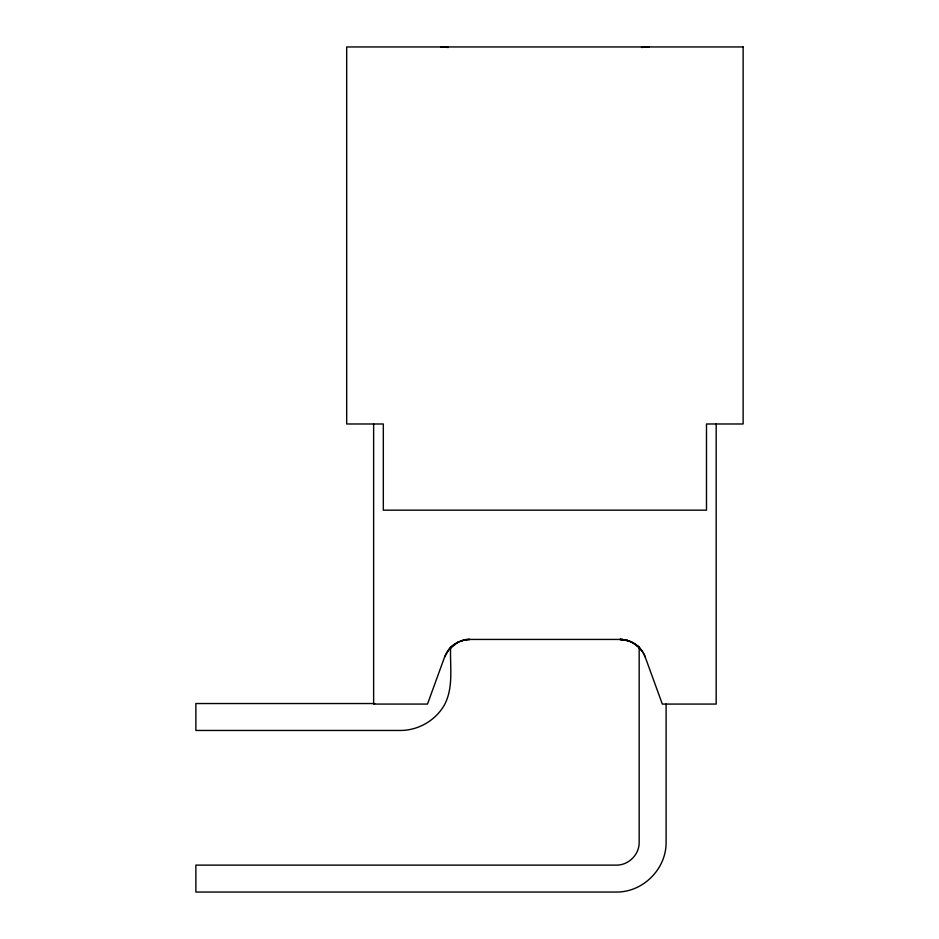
<?xml version="1.0" encoding="UTF-8"?>
<svg xmlns="http://www.w3.org/2000/svg" width="939" height="939" viewBox="0 0 939 939"><rect width="100%" height="100%" fill="white"/><g stroke="black" fill="none" stroke-linecap="round" stroke-linejoin="round"><path stroke-width="1.41" d="M449.91 648.403C454.805 642.522 462.387 639.823 469.876 639.436C458.807 639.482 448.255 646.678 444.558 657.159L427.491 704.074L373.628 704.074L373.628 423.982M444.558 657.159L448.924 649.448L457.774 642.299M447.539 651.302L451.847 646.349M461.448 640.785L463.35 640.234M641.49 47.455L649.131 46.95M465.756 639.436L622.862 639.436M374.708 703.534L195.875 703.534L195.875 730.46L401.094 730.46C418.548 730.166 435.027 720.647 444.006 705.682C454.03 687.724 449.758 666.549 450.65 646.971M440.684 46.95L448.326 47.455M716.187 423.982L716.187 704.074L662.324 704.074L645.257 657.159C641.513 646.654 631.067 639.482 619.94 639.436C627.463 639.553 634.975 642.652 639.917 648.403M619.94 639.436L628.367 640.785M628.402 640.797L626.466 640.234C635.01 642.429 642.241 648.837 645.257 657.159M632.593 642.593L637.968 646.349L642.276 651.302M635.363 644.283L638.332 646.689M666.103 704.062L666.103 842.494C666.267 869.021 643.062 892.214 616.547 892.05L195.875 892.05L195.875 865.124L616.547 865.124C628.649 865.195 639.248 854.607 639.166 842.494L639.166 646.971M743.125 46.95L346.691 46.95L346.691 423.982L383.323 423.982L383.323 510.17L706.492 510.17L706.492 423.982L743.125 423.982L743.125 46.95"/></g></svg>
